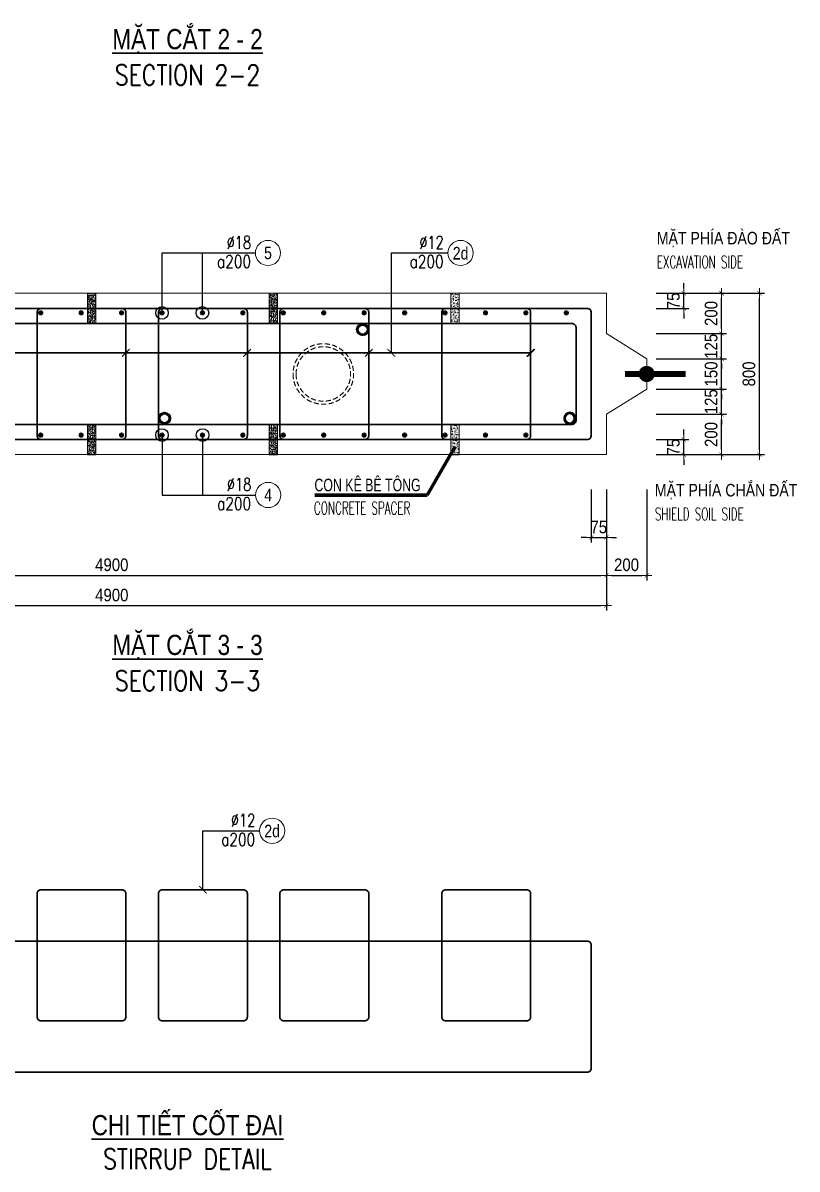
# Model space of a CAD drawing. Header units: millimetres. Extents: x -642477 to 1168880, y -27982 to 330379.
# Drawn here: x 1089653 to 1101158, y 67599 to 84645 of the extents above; entities that cross this region are included whole.
import ezdxf
from ezdxf.enums import TextEntityAlignment as Align

# ---------------------------------------------------------------- set-up
doc = ezdxf.new("R2010")
doc.units = ezdxf.units.MM
doc.linetypes.add('HIDDEN', pattern=[0.375, 0.25, -0.125])
doc.layers.get('0').update_dxf_attribs({"lineweight": 20})
doc.layers.get('Defpoints').update_dxf_attribs({"color": 151, "lineweight": 9})
for name, color, linetype, lineweight in [('NDC_S_BREAK-LINE', 1, 'Continuous', 15), ('NDC_S_DIAPHGRAM WALL', 3, 'Continuous', 20), ('NDC_S_DIM', 1, 'Continuous', 15), ('NDC_S_ENG TITLE', 3, 'Continuous', 20), ('NDC_S_HATCH MATERIAL', 8, 'Continuous', 13), ('NDC_S_LEADER', 1, 'Continuous', 15), ('NDC_S_LEVEL TEXT', 7, 'Continuous', 20), ('NDC_S_REBAR', 4, 'Continuous', 35), ('NDC_S_VN TEXT', 7, 'Continuous', 20), ('NDC_S_VN TITLE', 6, 'Continuous', 35)]:
    doc.layers.add(name, color=color, linetype=linetype, lineweight=lineweight)
doc.layers.add('NDC_S_REBAR DES.', color=2, linetype='Continuous')
doc.styles.add('ARIAL', font='arial.ttf', dxfattribs={"width": 0.8})
doc.styles.add('NDC_ARIAL', font='arial.ttf', dxfattribs={"width": 0.85})
doc.styles.add('NDC_DIM', font='', dxfattribs={"width": 0.75})
doc.styles.add('NDC_EN TXT', font='romans.shx', dxfattribs={"width": 0.8})
doc.styles.get('NDC_DIM').set_extended_font_data('Dotum')
doc.dimstyles.new('A1-NDC-1-25 (x3)', dxfattribs={"dimscale": 75, "dimtxt": 2.5, "dimasz": 1, "dimexe": 1, "dimexo": 0, "dimgap": 0.8, "dimtad": 1, "dimdec": 0, "dimlfac": 0.333333, "dimdsep": 46, "dimtxsty": 'NDC_ARIAL', "dimblk": 'DIMMARK', "dimcen": 49999.938995, "dimdle": 1.5, "dimclrd": 1, "dimclre": 1, "dimclrt": 3, "dimadec": 0, "dimazin": 0, "dimtfac": 1, "dimtdec": 0, "dimtix": 1, "dimtmove": 2, "dimatfit": 3, "dimfxl": 1, "dimarcsym": 0})
doc.dimstyles.new('NDC_dim_25', dxfattribs={"dimscale": 25, "dimtxt": 2.2, "dimasz": 1.5, "dimexe": 1.5, "dimexo": 2.5, "dimgap": 1, "dimtad": 1, "dimdec": 0, "dimzin": 0, "dimdsep": 46, "dimtxsty": 'NDC_DIM', "dimblk": 'DIMMARK', "dimcen": 0.09, "dimdle": 1.2, "dimclrd": 1, "dimclre": 1, "dimclrt": 3, "dimadec": 0, "dimazin": 0, "dimtfac": 1, "dimtdec": 0, "dimtix": 1, "dimtofl": 0, "dimtmove": 0, "dimatfit": 3, "dimfxl": 6, "dimfxlon": 1, "dimtolj": 1, "dimtzin": 0, "dimarcsym": 0})

# ---------------------------------------------------------------- blocks, each defined once
blk = doc.blocks.new('DIMMARK')
at = {"layer": 'NDC_S_DIM', "color": 1}
blk.add_line((-1.5, 0), (1, 0), dxfattribs=at)
at = {"layer": 'NDC_S_DIM', "color": 2, "const_width": 0.1}
blk.add_lwpolyline([(-0.424, -0.424), (0.424, 0.424)], dxfattribs=at)
blk = doc.blocks.new('*U366')
blk.add_circle((2.5, 0), 2.5)
at = {"layer": 'NDC_S_VN TEXT', "color": 3, "style": 'NDC_EN TXT'}
for tag, width, p in [('DK2', 0.75, (-0.85, 0.85)), ('KC2', 0.8, (-0.85, -2.97))]:
    blk.add_attdef(tag, text='', height=2.5, dxfattribs=dict(at, width=width)).set_placement(p, align=Align.RIGHT)
at = {"layer": 'NDC_S_VN TEXT', "color": 7, "style": 'ARIAL', "width": 0.8}
blk.add_attdef('SH3', text='', height=2.5, dxfattribs=at).set_placement((2.5, 0), align=Align.MIDDLE)
blk = doc.blocks.new('Ong sieu am')
at = {"layer": 'NDC_S_HATCH MATERIAL'}
h = blk.add_hatch(dxfattribs=at)
h.set_pattern_fill('ANSI31', color=256, scale=20)
h.set_pattern_definition([(45, (0, 0), (-1.76776695, 1.76776695), [])])
h.paths.add_polyline_path([(-7119.3, 51158.9, 1), (-7179.3, 51158.9, 1)])
h.paths.add_polyline_path([(-7171.3, 51158.9, -1), (-7127.3, 51158.9, -1)], flags=16)
at = {"layer": 'NDC_S_REBAR DES.'}
for radius in [30, 22]:
    blk.add_circle((-7149.3, 51158.9), radius, dxfattribs=at)
blk = doc.blocks.new('con ke BT')
at = {"layer": 'NDC_S_HATCH MATERIAL'}
h = blk.add_hatch(dxfattribs=at)
h.set_pattern_fill('AR-CONC', color=256, scale=2)
h.set_pattern_definition([(50, (0, 0), (14.3452037, -1.2550427), [1.5, -16.5]), (355, (0, 0), (-2.7750267, 15.0438427), [1.2, -13.2]), (100.451444, (1.195, -0.105), (11.570177, 13.7888), [1.274804, -14.0228422]), (46.1842, (0, 4), (21.3448266, -3.3103856), [2.25, -24.75]), (96.635635, (1.779, 3.724), (18.693239, 19.482372), [1.912207, -21.034275]), (351.184164, (0, 4), (18.693239, 19.482372), [1.8, -19.8]), (21, (2, 3), (11.938141, -8.0523778), [1.5, -16.5]), (326, (2, 3), (4.8663066, 14.503001), [1.2, -13.2]), (71.451445, (2.995, 2.329), (16.8044475, 6.450623), [1.274804, -14.0228422]), (37.5, (0, 0), (0.2431971, 6.6578771), [0, -13.04, 0, -13.4, 0, -13.25]), (7.5, (0, 0), (5.2613907, 7.8882342), [0, -7.64, 0, -12.74, 0, -5.05]), (327.5, (-4.46, 0), (10.6764487, -0.45109743), [0, -5, 0, -15.6, 0, -20.7]), (317.5, (-6.46, 0), (11.6637234, 2.0020996), [0, -6.5, 0, -10.36, 0, -14.7])])
h.paths.add_polyline_path([(-7076.9, 51430.9), (-7116.9, 51430.9), (-7116.9, 51280.9), (-7076.9, 51280.9)])
at = {"layer": 'NDC_S_BREAK-LINE'}
blk.add_lwpolyline([(-7116.9, 51430.9), (-7116.9, 51280.9), (-7076.9, 51280.9), (-7076.9, 51430.9)], close=True, dxfattribs=at)
blk = doc.blocks.new('*U1646')
at = {"layer": 'NDC_S_LEADER', "xscale": 3, "yscale": 3, "zscale": 3}
blk.add_blockref('con ke BT', (21291, -154068), dxfattribs=at)
blk = doc.blocks.new('*U1647')
at = {"layer": 'NDC_S_DIM', "color": 0, "linetype": 'ByBlock', "lineweight": -2, "transparency": 16777216}
for p in [(0, 0), (2700, 0), (5400, 0), (8100, 0), (10800, 0)]:
    blk.add_blockref('*U1646', p, dxfattribs=at)
blk = doc.blocks.new('*U1648')
at = {"layer": 'NDC_S_LEADER', "xscale": 3, "yscale": 3, "zscale": 3}
blk.add_blockref('con ke BT', (21291, -154068), dxfattribs=at)
blk = doc.blocks.new('*U1649')
at = {"layer": 'NDC_S_DIM', "color": 0, "linetype": 'ByBlock', "lineweight": -2, "transparency": 16777216}
for p in [(0, 0), (2700, 0), (5400, 0), (8100, 0), (10800, 0)]:
    blk.add_blockref('*U1648', p, dxfattribs=at)
blk = doc.blocks.new('kata_block_THEP')
at = {"layer": 'NDC_S_REBAR', "color": 0}
for p, q in [((-0.5, 0), (0.5, 0)), ((-0.35, 0.35), (0.35, -0.35)), ((0.35, 0.35), (-0.35, -0.35)), ((0, 0.5), (0, -0.5))]:
    blk.add_line(p, q, dxfattribs=at)
at = {"layer": 'NDC_S_REBAR', "color": 0, "const_width": 0.0833}
blk.add_lwpolyline([(-0.5, 0, 1), (0.5, 0, 1), (-0.5, 0, 1)], format="xyb", dxfattribs=at)
blk = doc.blocks.new('*U1644')
at = {"layer": 'NDC_S_REBAR', "ltscale": 80, "xscale": 72, "yscale": 72, "zscale": 72}
blk.add_blockref('kata_block_THEP', (0, 0), dxfattribs=at)
blk = doc.blocks.new('*U1645')
at = {"layer": 'NDC_S_LEVEL TEXT', "color": 0, "linetype": 'ByBlock', "lineweight": -2, "transparency": 16777216}
for p in [(0, 0), (600.9, 0), (1201.8, 0), (1802.7, 0), (2403.6, 0), (3004.5, 0), (3605.4, 0), (4206.3, 0), (4807.2, 0), (5408.1, 0), (6009, 0), (6609.9, 0), (7210.8, 0), (7811.7, 0), (8412.6, 0), (9013.5, 0), (9614.4, 0), (10215.3, 0), (10816.2, 0), (11417.1, 0), (12018, 0), (12618.9, 0), (13219.8, 0)]:
    blk.add_blockref('*U1644', p, dxfattribs=at)
blk = doc.blocks.new('*D1698')
at = {"layer": 'Defpoints', "color": 0, "ltscale": 100, "transparency": 16777216}
for p in [(1099066, 78824), (1100037, 78824), (1099066, 78224)]:
    blk.add_point(p, dxfattribs=at)
at = {"layer": 'NDC_S_DIM', "color": 1, "lineweight": -2, "ltscale": 100, "transparency": 16777216}
for p, q in [((1099066, 78824), (1100112, 78824)), ((1100037, 78299), (1100037, 78749)), ((1099066, 78224), (1100112, 78224))]:
    blk.add_line(p, q, dxfattribs=at)
at = {"layer": 'NDC_S_DIM', "color": 1, "lineweight": -2, "ltscale": 100, "transparency": 16777216, "xscale": 75, "yscale": 75, "zscale": 75}
for p, rotation in [((1100037, 78824), 90), ((1100037, 78224), 270)]:
    blk.add_blockref('DIMMARK', p, dxfattribs=dict(at, rotation=rotation))
at = {"layer": 'NDC_S_DIM', "color": 3, "ltscale": 100, "transparency": 16777216, "insert": (1099882, 78524), "char_height": 187.5, "attachment_point": 5, "rotation": 90, "style": 'NDC_ARIAL'}
blk.add_mtext('200', dxfattribs=at)
blk = doc.blocks.new('*D1699')
at = {"layer": 'Defpoints', "color": 0, "ltscale": 100, "transparency": 16777216}
for p in [(1099066, 79199), (1100037, 79199), (1099066, 78824)]:
    blk.add_point(p, dxfattribs=at)
at = {"layer": 'NDC_S_DIM', "color": 1, "lineweight": -2, "ltscale": 100, "transparency": 16777216}
for p, q in [((1100037, 79274), (1100037, 79349)), ((1099066, 79199), (1100112, 79199)), ((1100037, 78824), (1100037, 79199)), ((1099066, 78824), (1100112, 78824)), ((1100037, 78749), (1100037, 78674))]:
    blk.add_line(p, q, dxfattribs=at)
at = {"layer": 'NDC_S_DIM', "color": 1, "lineweight": -2, "ltscale": 100, "transparency": 16777216, "xscale": 75, "yscale": 75, "zscale": 75}
for p, rotation in [((1100037, 79199), 270), ((1100037, 78824), 90)]:
    blk.add_blockref('DIMMARK', p, dxfattribs=dict(at, rotation=rotation))
at = {"layer": 'NDC_S_DIM', "color": 3, "ltscale": 100, "transparency": 16777216, "insert": (1099882, 79011), "char_height": 187.5, "attachment_point": 5, "rotation": 90, "style": 'NDC_ARIAL'}
blk.add_mtext('125', dxfattribs=at)
blk = doc.blocks.new('*D1700')
at = {"layer": 'Defpoints', "color": 0, "ltscale": 100, "transparency": 16777216}
for p in [(1099066, 79649), (1100037, 79649), (1099066, 79199)]:
    blk.add_point(p, dxfattribs=at)
at = {"layer": 'NDC_S_DIM', "color": 1, "lineweight": -2, "ltscale": 100, "transparency": 16777216}
for p, q in [((1100037, 79724), (1100037, 79799)), ((1099066, 79649), (1100112, 79649)), ((1100037, 79199), (1100037, 79649)), ((1099066, 79199), (1100112, 79199)), ((1100037, 79124), (1100037, 79049))]:
    blk.add_line(p, q, dxfattribs=at)
at = {"layer": 'NDC_S_DIM', "color": 1, "lineweight": -2, "ltscale": 100, "transparency": 16777216, "xscale": 75, "yscale": 75, "zscale": 75}
for p, rotation in [((1100037, 79649), 270), ((1100037, 79199), 90)]:
    blk.add_blockref('DIMMARK', p, dxfattribs=dict(at, rotation=rotation))
at = {"layer": 'NDC_S_DIM', "color": 3, "ltscale": 100, "transparency": 16777216, "insert": (1099882, 79424), "char_height": 187.5, "attachment_point": 5, "rotation": 90, "style": 'NDC_ARIAL'}
blk.add_mtext('150', dxfattribs=at)
blk = doc.blocks.new('*D1701')
at = {"layer": 'Defpoints', "color": 0, "ltscale": 100, "transparency": 16777216}
for p in [(1099066, 80024), (1100037, 80024), (1099066, 79649)]:
    blk.add_point(p, dxfattribs=at)
at = {"layer": 'NDC_S_DIM', "color": 1, "lineweight": -2, "ltscale": 100, "transparency": 16777216}
for p, q in [((1100037, 80099), (1100037, 80174)), ((1099066, 80024), (1100112, 80024)), ((1100037, 79649), (1100037, 80024)), ((1099066, 79649), (1100112, 79649)), ((1100037, 79574), (1100037, 79499))]:
    blk.add_line(p, q, dxfattribs=at)
at = {"layer": 'NDC_S_DIM', "color": 1, "lineweight": -2, "ltscale": 100, "transparency": 16777216, "xscale": 75, "yscale": 75, "zscale": 75}
for p, rotation in [((1100037, 80024), 270), ((1100037, 79649), 90)]:
    blk.add_blockref('DIMMARK', p, dxfattribs=dict(at, rotation=rotation))
at = {"layer": 'NDC_S_DIM', "color": 3, "ltscale": 100, "transparency": 16777216, "insert": (1099882, 79836), "char_height": 187.5, "attachment_point": 5, "rotation": 90, "style": 'NDC_ARIAL'}
blk.add_mtext('125', dxfattribs=at)
blk = doc.blocks.new('*D1702')
at = {"layer": 'Defpoints', "color": 0, "ltscale": 100, "transparency": 16777216}
for p in [(1099066, 80624), (1100037, 80624), (1099066, 80024)]:
    blk.add_point(p, dxfattribs=at)
at = {"layer": 'NDC_S_DIM', "color": 1, "lineweight": -2, "ltscale": 100, "transparency": 16777216}
for p, q in [((1099066, 80624), (1100112, 80624)), ((1100037, 80099), (1100037, 80549)), ((1099066, 80024), (1100112, 80024))]:
    blk.add_line(p, q, dxfattribs=at)
at = {"layer": 'NDC_S_DIM', "color": 1, "lineweight": -2, "ltscale": 100, "transparency": 16777216, "xscale": 75, "yscale": 75, "zscale": 75}
for p, rotation in [((1100037, 80624), 90), ((1100037, 80024), 270)]:
    blk.add_blockref('DIMMARK', p, dxfattribs=dict(at, rotation=rotation))
at = {"layer": 'NDC_S_DIM', "color": 3, "ltscale": 100, "transparency": 16777216, "insert": (1099882, 80324), "char_height": 187.5, "attachment_point": 5, "rotation": 90, "style": 'NDC_ARIAL'}
blk.add_mtext('200', dxfattribs=at)
blk = doc.blocks.new('*D1703')
at = {"layer": 'Defpoints', "color": 0, "ltscale": 100, "transparency": 16777216}
for p in [(1099066, 80624), (1100600, 80624), (1099066, 78224)]:
    blk.add_point(p, dxfattribs=at)
at = {"layer": 'NDC_S_DIM', "color": 1, "lineweight": -2, "ltscale": 100, "transparency": 16777216}
for p, q in [((1099066, 80624), (1100675, 80624)), ((1100600, 78299), (1100600, 80549)), ((1099066, 78224), (1100675, 78224))]:
    blk.add_line(p, q, dxfattribs=at)
at = {"layer": 'NDC_S_DIM', "color": 1, "lineweight": -2, "ltscale": 100, "transparency": 16777216, "xscale": 75, "yscale": 75, "zscale": 75}
for p, rotation in [((1100600, 80624), 90), ((1100600, 78224), 270)]:
    blk.add_blockref('DIMMARK', p, dxfattribs=dict(at, rotation=rotation))
at = {"layer": 'NDC_S_DIM', "color": 3, "ltscale": 100, "transparency": 16777216, "insert": (1100444, 79424), "char_height": 187.5, "attachment_point": 5, "rotation": 90, "style": 'NDC_ARIAL'}
blk.add_mtext('800', dxfattribs=at)
blk = doc.blocks.new('*D1704')
at = {"layer": 'Defpoints', "color": 0, "ltscale": 100, "transparency": 16777216}
for p in [(1099066, 78449), (1099475, 78449), (1099066, 78224)]:
    blk.add_point(p, dxfattribs=at)
at = {"layer": 'NDC_S_DIM', "color": 1, "lineweight": -2, "ltscale": 100, "transparency": 16777216}
for p, q in [((1099475, 78524), (1099475, 78599)), ((1099066, 78449), (1099550, 78449)), ((1099475, 78224), (1099475, 78449)), ((1099066, 78224), (1099550, 78224)), ((1099475, 78149), (1099475, 78074))]:
    blk.add_line(p, q, dxfattribs=at)
at = {"layer": 'NDC_S_DIM', "color": 1, "lineweight": -2, "ltscale": 100, "transparency": 16777216, "xscale": 75, "yscale": 75, "zscale": 75}
for p, rotation in [((1099475, 78449), 270), ((1099475, 78224), 90)]:
    blk.add_blockref('DIMMARK', p, dxfattribs=dict(at, rotation=rotation))
at = {"layer": 'NDC_S_DIM', "color": 3, "ltscale": 100, "transparency": 16777216, "insert": (1099320, 78336), "char_height": 187.5, "attachment_point": 5, "rotation": 90, "style": 'NDC_ARIAL'}
blk.add_mtext('75', dxfattribs=at)
blk = doc.blocks.new('*D1705')
at = {"layer": 'Defpoints', "color": 0, "ltscale": 100, "transparency": 16777216}
for p in [(1099066, 80624), (1099475, 80624), (1099066, 80399)]:
    blk.add_point(p, dxfattribs=at)
at = {"layer": 'NDC_S_DIM', "color": 1, "lineweight": -2, "ltscale": 100, "transparency": 16777216}
for p, q in [((1099475, 80699), (1099475, 80774)), ((1099066, 80624), (1099550, 80624)), ((1099475, 80399), (1099475, 80624)), ((1099066, 80399), (1099550, 80399)), ((1099475, 80324), (1099475, 80249))]:
    blk.add_line(p, q, dxfattribs=at)
at = {"layer": 'NDC_S_DIM', "color": 1, "lineweight": -2, "ltscale": 100, "transparency": 16777216, "xscale": 75, "yscale": 75, "zscale": 75}
for p, rotation in [((1099475, 80624), 270), ((1099475, 80399), 90)]:
    blk.add_blockref('DIMMARK', p, dxfattribs=dict(at, rotation=rotation))
at = {"layer": 'NDC_S_DIM', "color": 3, "ltscale": 100, "transparency": 16777216, "insert": (1099320, 80511), "char_height": 187.5, "attachment_point": 5, "rotation": 90, "style": 'NDC_ARIAL'}
blk.add_mtext('75', dxfattribs=at)
blk = doc.blocks.new('*D1707')
at = {"layer": 'Defpoints', "color": 0, "ltscale": 100, "transparency": 16777216}
for p in [(1098099, 77704), (1098324, 77704), (1098324, 76992)]:
    blk.add_point(p, dxfattribs=at)
at = {"layer": 'NDC_S_DIM', "color": 1, "lineweight": -2, "ltscale": 100, "transparency": 16777216}
for p, q in [((1098099, 77704), (1098099, 76917)), ((1098324, 77704), (1098324, 76917)), ((1098024, 76992), (1097949, 76992)), ((1098099, 76992), (1098324, 76992)), ((1098399, 76992), (1098474, 76992))]:
    blk.add_line(p, q, dxfattribs=at)
at = {"layer": 'NDC_S_DIM', "color": 1, "lineweight": -2, "ltscale": 100, "transparency": 16777216, "xscale": 75, "yscale": 75, "zscale": 75}
blk.add_blockref('DIMMARK', (1098099, 76992), dxfattribs=at)
at = {"layer": 'NDC_S_DIM', "color": 1, "lineweight": -2, "ltscale": 100, "transparency": 16777216, "xscale": 75, "yscale": 75, "zscale": 75, "rotation": 180}
blk.add_blockref('DIMMARK', (1098324, 76992), dxfattribs=at)
at = {"layer": 'NDC_S_DIM', "color": 3, "ltscale": 100, "transparency": 16777216, "insert": (1098212, 77147), "char_height": 187.5, "attachment_point": 5, "style": 'NDC_ARIAL'}
blk.add_mtext('75', dxfattribs=at)
blk = doc.blocks.new('*D1709')
at = {"layer": 'Defpoints', "color": 0, "ltscale": 100, "transparency": 16777216}
for p in [(1083624, 77704), (1098324, 77704), (1098324, 76429)]:
    blk.add_point(p, dxfattribs=at)
at = {"layer": 'NDC_S_DIM', "color": 1, "lineweight": -2, "ltscale": 100, "transparency": 16777216}
for p, q in [((1083624, 77704), (1083624, 76354)), ((1098324, 77704), (1098324, 76354)), ((1083699, 76429), (1098249, 76429))]:
    blk.add_line(p, q, dxfattribs=at)
at = {"layer": 'NDC_S_DIM', "color": 1, "lineweight": -2, "ltscale": 100, "transparency": 16777216, "xscale": 75, "yscale": 75, "zscale": 75, "rotation": 180}
blk.add_blockref('DIMMARK', (1083624, 76429), dxfattribs=at)
at = {"layer": 'NDC_S_DIM', "color": 1, "lineweight": -2, "ltscale": 100, "transparency": 16777216, "xscale": 75, "yscale": 75, "zscale": 75}
blk.add_blockref('DIMMARK', (1098324, 76429), dxfattribs=at)
at = {"layer": 'NDC_S_DIM', "color": 3, "ltscale": 100, "transparency": 16777216, "insert": (1090974, 76585), "char_height": 187.5, "attachment_point": 5, "style": 'NDC_ARIAL'}
blk.add_mtext('4900', dxfattribs=at)
blk = doc.blocks.new('*D1710')
at = {"layer": 'Defpoints', "color": 0, "ltscale": 100, "transparency": 16777216}
for p in [(1098324, 77704), (1098924, 77704), (1098924, 76429)]:
    blk.add_point(p, dxfattribs=at)
at = {"layer": 'NDC_S_DIM', "color": 1, "lineweight": -2, "ltscale": 100, "transparency": 16777216}
for p, q in [((1098324, 77704), (1098324, 76354)), ((1098924, 77704), (1098924, 76354)), ((1098399, 76429), (1098849, 76429))]:
    blk.add_line(p, q, dxfattribs=at)
at = {"layer": 'NDC_S_DIM', "color": 1, "lineweight": -2, "ltscale": 100, "transparency": 16777216, "xscale": 75, "yscale": 75, "zscale": 75, "rotation": 180}
blk.add_blockref('DIMMARK', (1098324, 76429), dxfattribs=at)
at = {"layer": 'NDC_S_DIM', "color": 1, "lineweight": -2, "ltscale": 100, "transparency": 16777216, "xscale": 75, "yscale": 75, "zscale": 75}
blk.add_blockref('DIMMARK', (1098924, 76429), dxfattribs=at)
at = {"layer": 'NDC_S_DIM', "color": 3, "ltscale": 100, "transparency": 16777216, "insert": (1098624, 76585), "char_height": 187.5, "attachment_point": 5, "style": 'NDC_ARIAL'}
blk.add_mtext('200', dxfattribs=at)
blk = doc.blocks.new('*D1711')
at = {"layer": 'Defpoints', "color": 0, "ltscale": 100, "transparency": 16777216}
for p in [(1083624, 77704), (1098324, 77704), (1098324, 75979)]:
    blk.add_point(p, dxfattribs=at)
at = {"layer": 'NDC_S_DIM', "color": 1, "lineweight": -2, "ltscale": 100, "transparency": 16777216}
for p, q in [((1083624, 77704), (1083624, 75904)), ((1098324, 77704), (1098324, 75904)), ((1083699, 75979), (1098249, 75979))]:
    blk.add_line(p, q, dxfattribs=at)
at = {"layer": 'NDC_S_DIM', "color": 1, "lineweight": -2, "ltscale": 100, "transparency": 16777216, "xscale": 75, "yscale": 75, "zscale": 75, "rotation": 180}
blk.add_blockref('DIMMARK', (1083624, 75979), dxfattribs=at)
at = {"layer": 'NDC_S_DIM', "color": 1, "lineweight": -2, "ltscale": 100, "transparency": 16777216, "xscale": 75, "yscale": 75, "zscale": 75}
blk.add_blockref('DIMMARK', (1098324, 75979), dxfattribs=at)
at = {"layer": 'NDC_S_DIM', "color": 3, "ltscale": 100, "transparency": 16777216, "insert": (1090974, 76135), "char_height": 187.5, "attachment_point": 5, "style": 'NDC_ARIAL'}
blk.add_mtext('4900', dxfattribs=at)
blk = doc.blocks.new('*U1650')
at = {"layer": 'NDC_S_REBAR', "ltscale": 80, "xscale": 72, "yscale": 72, "zscale": 72}
blk.add_blockref('kata_block_THEP', (0, 0), dxfattribs=at)
blk = doc.blocks.new('*U1651')
at = {"layer": 'NDC_S_LEVEL TEXT', "color": 0, "linetype": 'ByBlock', "lineweight": -2, "transparency": 16777216}
for p in [(0, 0), (600.9, 0), (1201.8, 0), (1802.7, 0), (2403.6, 0), (3004.5, 0), (3605.4, 0), (4206.3, 0), (4807.2, 0), (5408.1, 0), (6009, 0), (6609.9, 0), (7210.8, 0), (7811.7, 0), (8412.6, 0), (9013.5, 0), (9614.4, 0), (10215.3, 0), (10816.2, 0), (11417.1, 0), (12018, 0), (12618.9, 0), (13219.8, 0), (13820.7, 0)]:
    blk.add_blockref('*U1650', p, dxfattribs=at)
blk = doc.blocks.new('ong do BT')
at = {"layer": 'NDC_S_HATCH MATERIAL', "linetype": 'HIDDEN', "ltscale": 100}
for radius in [150, 135]:
    blk.add_circle((-6323.7, 51237.8), radius, dxfattribs=at)

msp = doc.modelspace()

# ---------------------------------------------------------------- linework, layer by layer
at = {"layer": 'NDC_S_DIAPHGRAM WALL', "ltscale": 0.01}
for p, q in [((1098324, 80623.9), (1098324, 80023.9)), ((1098324, 80023.9), (1098924, 79648.9)), ((1098924, 79648.9), (1098924, 79198.9)), ((1098924, 79198.9), (1098324, 78823.9)), ((1098324, 78823.9), (1098324, 78223.9)), ((1098324, 78223.9), (1083624, 78223.9))]:
    msp.add_line(p, q, dxfattribs=at)
msp.add_lwpolyline([(1083624, 80623.9), (1098324, 80623.9)], dxfattribs=at)
at = {"layer": 'NDC_S_DIAPHGRAM WALL', "ltscale": 50, "const_width": 90}
msp.add_lwpolyline([(1098602, 79423.9), (1099502, 79423.9)], dxfattribs=at)
at = {"layer": 'NDC_S_DIAPHGRAM WALL', "ltscale": 50, "const_width": 120}
msp.add_lwpolyline([(1098864, 79423.9, 1), (1098984, 79423.9, 1)], format="xyb", close=True, dxfattribs=at)
at = {"layer": 'NDC_S_REBAR'}
for points in [[(1083909, 80398.9, 0.4142136), (1083849, 80338.9), (1083849, 78508.9, 0.4142136), (1083909, 78448.9), (1083909, 78448.9), (1098039, 78448.9, 0.4142136), (1098099, 78508.9), (1098099, 80338.9, 0.4142136), (1098039, 80398.9)], [(1089922.9, 80398.9), (1091124.2, 80398.9, -0.4142136), (1091184.2, 80338.9), (1091184.2, 78508.9, -0.4142136), (1091124.2, 78448.9), (1089922.9, 78448.9, -0.4142136), (1089862.9, 78508.9), (1089862.9, 80338.9, -0.4142136)], [(1091727.4, 80398.9), (1092928.7, 80398.9, -0.4142136), (1092988.7, 80338.9), (1092988.7, 78508.9, -0.4142136), (1092928.7, 78448.9), (1091727.4, 78448.9, -0.4142136), (1091667.4, 78508.9), (1091667.4, 80338.9, -0.4142136)], [(1093531.9, 80398.9), (1094733.2, 80398.9, -0.4142136), (1094793.2, 80338.9), (1094793.2, 78508.9, -0.4142136), (1094733.2, 78448.9), (1093531.9, 78448.9, -0.4142136), (1093471.9, 78508.9), (1093471.9, 80338.9, -0.4142136)], [(1095937.9, 80398.9), (1097139.2, 80398.9, -0.4142136), (1097199.2, 80338.9), (1097199.2, 78508.9, -0.4142136), (1097139.2, 78448.9), (1095937.9, 78448.9, -0.4142136), (1095877.9, 78508.9), (1095877.9, 80338.9, -0.4142136)], [(1084134, 80173.9), (1097814, 80173.9, -0.4142136), (1097874, 80113.9), (1097874, 78733.9, -0.4142136), (1097814, 78673.9), (1084134, 78673.9, -0.4142136), (1084074, 78733.9), (1084074, 80113.9, -0.4142136)], [(1089922.9, 71752.9), (1091124.2, 71752.9, -0.4142136), (1091184.2, 71692.9), (1091184.2, 69862.9, -0.4142136), (1091124.2, 69802.9), (1089922.9, 69802.9, -0.4142136), (1089862.9, 69862.9), (1089862.9, 71692.9, -0.4142136)], [(1091727.4, 71752.9), (1092928.7, 71752.9, -0.4142136), (1092988.7, 71692.9), (1092988.7, 69862.9, -0.4142136), (1092928.7, 69802.9), (1091727.4, 69802.9, -0.4142136), (1091667.4, 69862.9), (1091667.4, 71692.9, -0.4142136)], [(1093531.9, 71752.9), (1094733.2, 71752.9, -0.4142136), (1094793.2, 71692.9), (1094793.2, 69862.9, -0.4142136), (1094733.2, 69802.9), (1093531.9, 69802.9, -0.4142136), (1093471.9, 69862.9), (1093471.9, 71692.9, -0.4142136)], [(1095937.9, 71752.9), (1097139.2, 71752.9, -0.4142136), (1097199.2, 71692.9), (1097199.2, 69862.9, -0.4142136), (1097139.2, 69802.9), (1095937.9, 69802.9, -0.4142136), (1095877.9, 69862.9), (1095877.9, 71692.9, -0.4142136)], [(1083909, 70989.3, 0.4142136), (1083849, 70929.3), (1083849, 69099.3, 0.4142136), (1083909, 69039.3), (1083909, 69039.3), (1098039, 69039.3, 0.4142136), (1098099, 69099.3), (1098099, 70929.3, 0.4142136), (1098039, 70989.3)]]:
    msp.add_lwpolyline(points, format="xyb", close=True, dxfattribs=at)

# ---------------------------------------------------------------- block references
at = {"layer": 'NDC_S_DIM', "ltscale": 80, "xscale": 75, "yscale": 75, "zscale": 75}
for p, values in [((1093107.5, 81223.9), {'SH3': '5', 'DK2': '%%C18', 'KC2': 'a200'}), ((1095970.3, 81223.9), {'SH3': '2d', 'DK2': '%%c12', 'KC2': 'a200'}), ((1093110.2, 77623.9), {'SH3': '4', 'DK2': '%%C18', 'KC2': 'a200'}), ((1093169.8, 72630), {'SH3': '2d', 'DK2': '%%c12', 'KC2': 'a200'})]:
    msp.add_blockref('*U366', p, dxfattribs=at).add_auto_attribs(values)
at = {"layer": 'NDC_S_DIM'}
for name, p in [('*U1647', (1085274, 80398.9)), ('*U1649', (1085274, 78448.9))]:
    msp.add_blockref(name, p, dxfattribs=at)
at = {"layer": 'NDC_S_LEADER', "yscale": 3, "zscale": 3}
for name, p, xscale in [('Ong sieu am', (1116151.1, -73392.7), 3), ('ong do BT', (1075146.8, -74289.6), -3), ('Ong sieu am', (1113205.3, -74712.7), 3)]:
    msp.add_blockref(name, p, dxfattribs=dict(at, xscale=xscale))
at = {"layer": 'NDC_S_LEADER', "xscale": -3, "yscale": 3, "zscale": 3, "rotation": 180}
msp.add_blockref('Ong sieu am', (1119227.9, 232240.4), dxfattribs=at)
at = {"layer": 'NDC_S_LEVEL TEXT'}
msp.add_blockref('*U1651', (1083908.5, 80332.9), dxfattribs=at)
at = {"layer": 'NDC_S_LEVEL TEXT', "xscale": -1, "rotation": 180}
msp.add_blockref('*U1645', (1083908.5, 78514.9), dxfattribs=at)

# ---------------------------------------------------------------- texts
at = {"layer": 'NDC_S_ENG TITLE', "style": 'NDC_EN TXT', "width": 0.8}
for s, p in [('SECTION 2-2', (1092099.4, 83870.1)), ('SECTION 3-3', (1092099.4, 74860.2)), ('STIRRUP DETAIL', (1092099.4, 67748.6))]:
    msp.add_text(s, height=300, dxfattribs=at).set_placement(p, align=Align.MIDDLE)
at = {"layer": 'NDC_S_ENG TITLE', "style": 'NDC_EN TXT', "width": 0.6}
for s, p in [('EXCAVATION SIDE', (1099073.7, 81089.5)), ('CONCRETE SPACER', (1093978.9, 77430.2)), ('SHIELD SOIL SIDE', (1099044.6, 77341))]:
    msp.add_text(s, height=187.5, dxfattribs=at).set_placement(p, align=Align.MIDDLE_LEFT)
at = {"layer": 'NDC_S_LEVEL TEXT', "style": 'NDC_ARIAL'}
for s, width, p in [('MẶT PHÍA ĐÀO ĐẤT', 0.8, (1099073.7, 81444.2)), ('CON KÊ BÊ TÔNG', 0.7, (1093985.7, 77773)), ('MẶT PHÍA CHẮN ĐẤT', 0.8, (1099044.6, 77695.7))]:
    msp.add_text(s, height=187.5, dxfattribs=dict(at, width=width)).set_placement(p, align=Align.MIDDLE_LEFT)
at = {"layer": 'NDC_S_VN TITLE', "style": 'NDC_ARIAL', "width": 0.8}
for s, p in [('%%UMẶT CẮT 2 - 2', (1092099.4, 84416.6)), ('%%UMẶT CẮT 3 - 3', (1092099.4, 75406.8)), ('%%UCHI TIẾT CỐT ĐAI', (1092099.4, 68295.1))]:
    msp.add_text(s, height=300, dxfattribs=at).set_placement(p, align=Align.MIDDLE)

# ---------------------------------------------------------------- dimensions: what is measured, and where the dimension line sits
at = {"layer": 'NDC_S_DIM', "ltscale": 100}
for base, p1, p2, picture, middle in [((1099474.9, 80623.9), (1099066, 80398.9), (1099066, 80623.9), '*D1705', (1099319.6, 80511.4)), ((1100037.4, 80623.9), (1099066, 80023.9), (1099066, 80623.9), '*D1702', (1099881.7, 80323.9)), ((1100599.9, 80623.9), (1099066, 78223.9), (1099066, 80623.9), '*D1703', (1100444.2, 79423.9)), ((1100037.4, 80023.9), (1099066, 79648.9), (1099066, 80023.9), '*D1701', (1099881.7, 79836.4)), ((1100037.4, 79648.9), (1099066, 79198.9), (1099066, 79648.9), '*D1700', (1099881.7, 79423.9)), ((1100037.4, 79198.9), (1099066, 78823.9), (1099066, 79198.9), '*D1699', (1099881.7, 79011.4)), ((1100037.4, 78823.9), (1099066, 78223.9), (1099066, 78823.9), '*D1698', (1099881.7, 78523.9)), ((1099474.9, 78448.9), (1099066, 78223.9), (1099066, 78448.9), '*D1704', (1099319.6, 78336.4))]:
    dim = msp.add_linear_dim(base=base, p1=p1, p2=p2, angle=90, dimstyle='A1-NDC-1-25 (x3)', dxfattribs=at)
    dim.commit()
    dim.dimension.update_dxf_attribs({"geometry": picture, "text_midpoint": middle})
for base, p1, p2, picture, middle in [((1098324, 76429.2), (1083624, 77703.9), (1098324, 77703.9), '*D1709', (1090974, 76584.9)), ((1098324, 75979.2), (1083624, 77703.9), (1098324, 77703.9), '*D1711', (1090974, 76134.9)), ((1098324, 76991.7), (1098099, 77703.9), (1098324, 77703.9), '*D1707', (1098211.5, 77147)), ((1098924, 76429.2), (1098324, 77703.9), (1098924, 77703.9), '*D1710', (1098624, 76584.9))]:
    dim = msp.add_linear_dim(base=base, p1=p1, p2=p2, dimstyle='A1-NDC-1-25 (x3)', dxfattribs=at)
    dim.commit()
    dim.dimension.update_dxf_attribs({"geometry": picture, "text_midpoint": middle})

# ---------------------------------------------------------------- leaders
at = {"layer": 'NDC_S_LEADER'}
for points, override in [([(1091720.2, 80332.9), (1091720.2, 81223.9), (1092806.9, 81223.9)], {"dimasz": 7.5, "dimldrblk": 'DotBlank'}), ([(1092321.1, 80332.9), (1092321.1, 81223.9), (1093107.5, 81223.9)], {"dimasz": 7.5, "dimldrblk": 'DotBlank'}), ([(1095128.6, 79738.1), (1095128.6, 81223.9), (1095970.3, 81223.9)], {"dimasz": 4.5, "dimldrblk": 'ArchTick'}), ([(1086372.2, 79738.1), (1097199.2, 79738.1)], {"dimasz": 4.5, "dimldrblk": 'ArchTick'}), ([(1097208.1, 79738.1), (1086375.6, 79738.1)], {"dimasz": 4.5, "dimldrblk": 'ArchTick'}), ([(1088778.2, 79738.1), (1097199.2, 79738.1)], {"dimasz": 4.5, "dimldrblk": 'ArchTick'}), ([(1091184.2, 79738.1), (1097199.2, 79738.1)], {"dimasz": 4.5, "dimldrblk": 'ArchTick'}), ([(1092984.3, 79738.1), (1097199.2, 79738.1)], {"dimasz": 4.5, "dimldrblk": 'ArchTick'}), ([(1094793.2, 79738.1), (1097199.2, 79738.1)], {"dimasz": 4.5, "dimldrblk": 'ArchTick'}), ([(1097194.8, 79738.1), (1097199.2, 79738.1)], {"dimasz": 4.5, "dimldrblk": 'ArchTick'}), ([(1091720.2, 78514.9), (1091720.2, 77623.9), (1093110.2, 77623.9)], {"dimasz": 7.5, "dimldrblk": 'DotBlank'}), ([(1092323.8, 78514.9), (1092323.8, 77623.9), (1093110.2, 77623.9)], {"dimasz": 7.5, "dimldrblk": 'DotBlank'}), ([(1096079.2, 78344.7), (1095663.3, 77623.9), (1093991.2, 77623.9)], {"dimasz": 4.5, "dimlwd": 65533}), ([(1092328.1, 71752.9), (1092328.1, 72630), (1093169.8, 72630)], {"dimasz": 4.5, "dimldrblk": 'ArchTick'})]:
    msp.add_leader(points, dimstyle='NDC_dim_25', override=override, dxfattribs=at)

doc.saveas('drawing.dxf')
